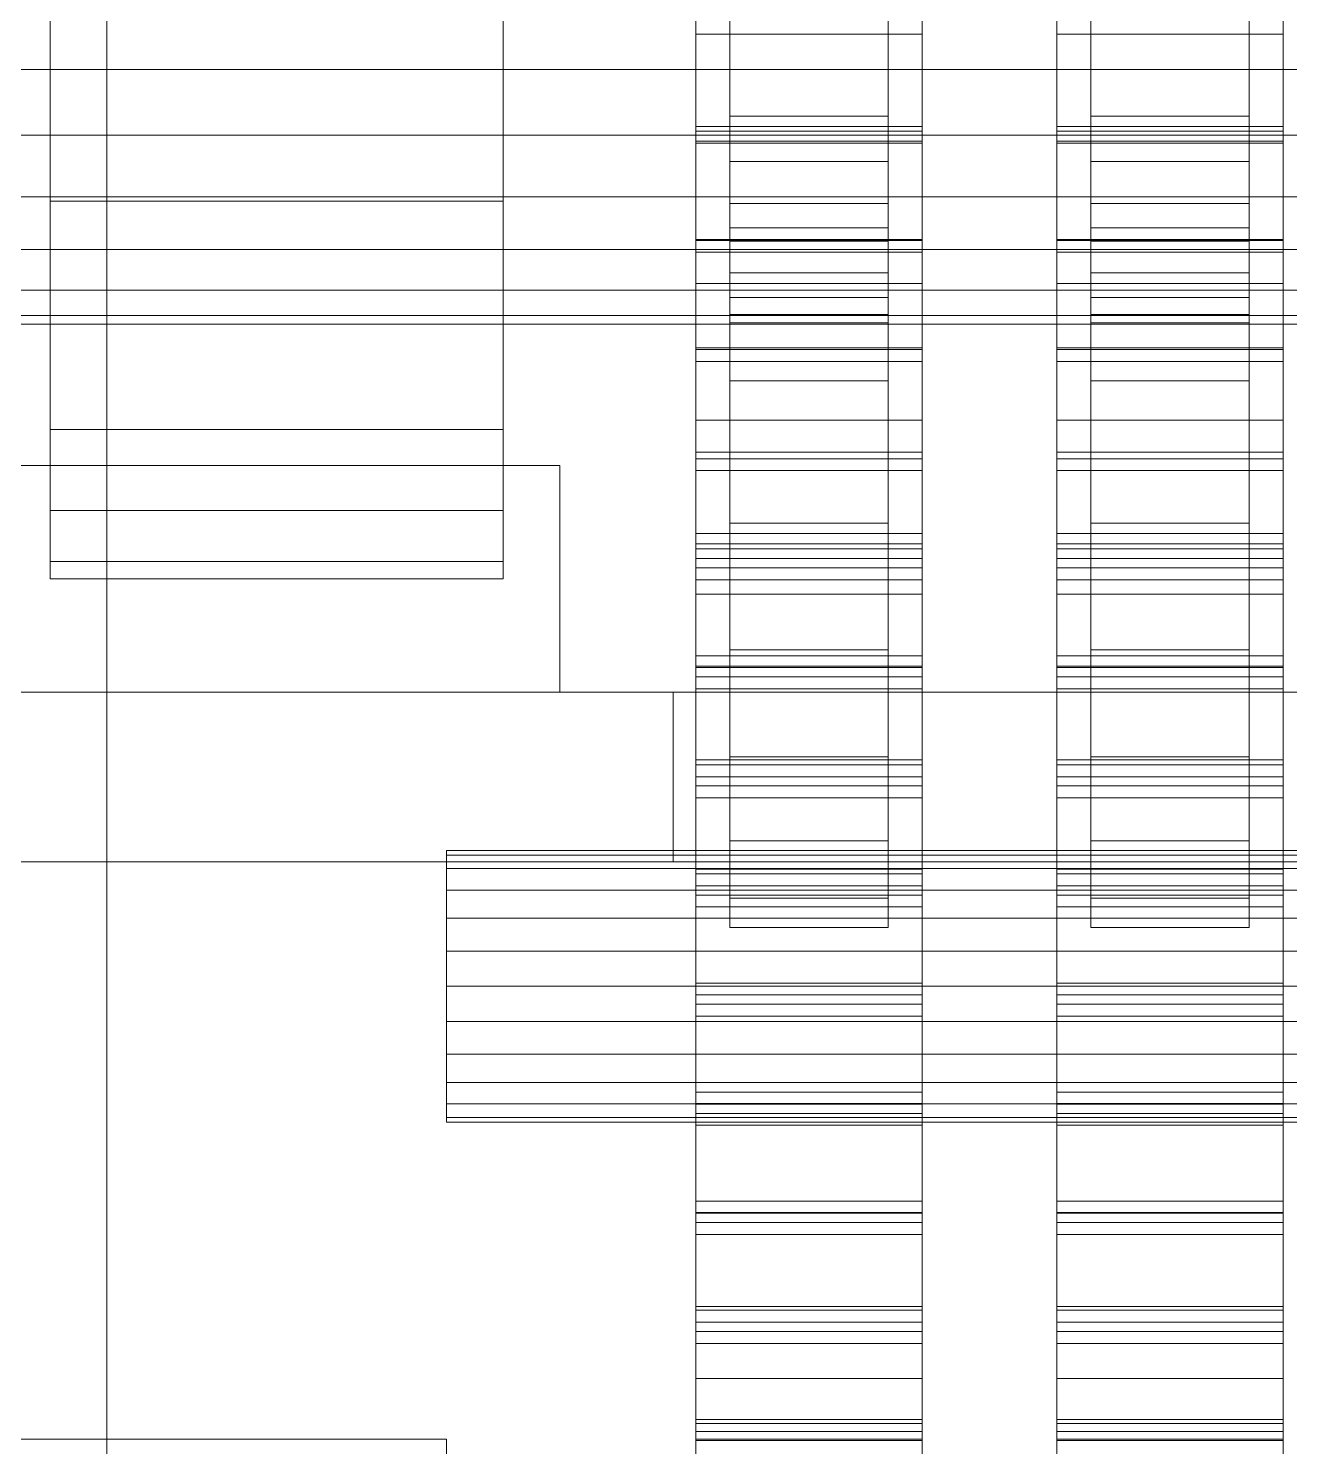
# Model space of a CAD drawing. Header units: millimetres. Extents: x -191664 to 191490, y -197311 to 10263.
# Drawn here: x 1393.1 to 1504.4, y -29355.2 to -29229.9 of the extents above; entities that cross this region are included whole.
import ezdxf

# ---------------------------------------------------------------- set-up
doc = ezdxf.new("R2010")
doc.units = ezdxf.units.MM
doc.layers.add('frontal_secador', color=7, linetype='Continuous', lineweight=0)

msp = doc.modelspace()

# ---------------------------------------------------------------- linework, layer by layer
at = {"layer": 'frontal_secador', "color": 254, "true_color": 0xd8e0dc}
msp.add_line((1400, -31335), (1400, -29065), dxfattribs=at)
at = {"layer": 'frontal_secador', "color": 253, "true_color": 0x9fadb2}
msp.add_line((1400, -30650), (1400, -29065), dxfattribs=at)
at = {"layer": 'frontal_secador', "color": 251, "true_color": 0x536a64}
msp.add_line((1400, -31350), (1400, -29100), dxfattribs=at)
at = {"layer": 'frontal_secador', "color": 252, "true_color": 0x8ba19a}
for p, q in [((1455, -29233.5), (1455, -29219.51)), ((1469, -29219.51), (1469, -29233.5)), ((1486.88, -29233.5), (1486.88, -29219.51)), ((1500.88, -29219.51), (1500.88, -29233.5)), ((1395, -29233.5), (1395, -29221.85)), ((1435, -29221.85), (1435, -29233.5)), ((1395, -29227.68), (1395, -29233.5)), ((1435, -29233.5), (1435, -29227.68)), ((1455, -29229.37), (1455, -29233.5)), ((1469, -29233.5), (1469, -29229.37)), ((1486.88, -29229.37), (1486.88, -29233.5)), ((1500.88, -29233.5), (1500.88, -29229.37)), ((1435, -29233.5), (1395, -29233.5)), ((1395, -29233.5), (1395, -29245.15)), ((1395, -29239.32), (1395, -29233.5)), ((1435, -29245.15), (1435, -29233.5)), ((1435, -29233.5), (1435, -29239.32)), ((1469, -29233.5), (1455, -29233.5)), ((1455, -29233.5), (1455, -29247.49)), ((1455, -29237.63), (1455, -29233.5)), ((1469, -29247.49), (1469, -29233.5)), ((1469, -29233.5), (1469, -29237.63)), ((1500.88, -29233.5), (1486.88, -29233.5)), ((1486.88, -29233.5), (1486.88, -29247.49)), ((1486.88, -29237.63), (1486.88, -29233.5)), ((1500.88, -29247.49), (1500.88, -29233.5)), ((1500.88, -29233.5), (1500.88, -29237.63)), ((1469, -29237.63), (1455, -29237.63)), ((1455, -29237.63), (1455, -29247.49)), ((1455, -29241.63), (1455, -29237.63)), ((1469, -29247.49), (1469, -29237.63)), ((1469, -29237.63), (1469, -29241.63)), ((1500.88, -29237.63), (1486.88, -29237.63)), ((1486.88, -29237.63), (1486.88, -29247.49)), ((1486.88, -29241.63), (1486.88, -29237.63)), ((1500.88, -29247.49), (1500.88, -29237.63)), ((1500.88, -29237.63), (1500.88, -29241.63)), ((1435, -29239.32), (1395, -29239.32)), ((1395, -29239.32), (1395, -29245.15)), ((1395, -29244.75), (1395, -29239.32)), ((1435, -29245.15), (1435, -29239.32)), ((1435, -29239.32), (1435, -29244.75)), ((1469, -29241.63), (1455, -29241.63)), ((1455, -29241.63), (1455, -29261)), ((1455, -29245.34), (1455, -29241.63)), ((1469, -29261), (1469, -29241.63)), ((1469, -29241.63), (1469, -29245.34)), ((1500.88, -29241.63), (1486.88, -29241.63)), ((1486.88, -29241.63), (1486.88, -29261)), ((1486.88, -29245.34), (1486.88, -29241.63)), ((1500.88, -29261), (1500.88, -29241.63)), ((1500.88, -29241.63), (1500.88, -29245.34)), ((1435, -29244.75), (1395, -29244.75)), ((1395, -29244.75), (1395, -29256)), ((1395, -29249.41), (1395, -29244.75)), ((1395, -29245.15), (1435, -29245.15)), ((1395, -29245.15), (1395, -29256)), ((1435, -29256), (1435, -29244.75)), ((1435, -29244.75), (1435, -29249.41)), ((1435, -29256), (1435, -29245.15)), ((1469, -29245.34), (1455, -29245.34)), ((1455, -29245.34), (1455, -29273.57)), ((1455, -29248.66), (1455, -29245.34)), ((1469, -29273.57), (1469, -29245.34)), ((1469, -29245.34), (1469, -29248.66)), ((1500.88, -29245.34), (1486.88, -29245.34)), ((1486.88, -29245.34), (1486.88, -29273.57)), ((1486.88, -29248.66), (1486.88, -29245.34)), ((1500.88, -29273.57), (1500.88, -29245.34)), ((1500.88, -29245.34), (1500.88, -29248.66)), ((1455, -29247.49), (1469, -29247.49)), ((1455, -29247.49), (1455, -29261)), ((1469, -29261), (1469, -29247.49)), ((1486.88, -29247.49), (1500.88, -29247.49)), ((1486.88, -29247.49), (1486.88, -29261)), ((1500.88, -29261), (1500.88, -29247.49)), ((1469, -29248.66), (1455, -29248.66)), ((1455, -29248.66), (1455, -29284.78)), ((1455, -29251.46), (1455, -29248.66)), ((1469, -29284.78), (1469, -29248.66)), ((1469, -29248.66), (1469, -29251.46)), ((1500.88, -29248.66), (1486.88, -29248.66)), ((1486.88, -29248.66), (1486.88, -29284.78)), ((1486.88, -29251.46), (1486.88, -29248.66)), ((1500.88, -29284.78), (1500.88, -29248.66)), ((1500.88, -29248.66), (1500.88, -29251.46)), ((1435, -29249.41), (1395, -29249.41)), ((1395, -29249.41), (1395, -29265.32)), ((1395, -29252.99), (1395, -29249.41)), ((1435, -29265.32), (1435, -29249.41)), ((1435, -29249.41), (1435, -29252.99)), ((1469, -29251.46), (1455, -29251.46)), ((1455, -29251.46), (1455, -29294.24)), ((1455, -29253.64), (1455, -29251.46)), ((1469, -29294.24), (1469, -29251.46)), ((1469, -29251.46), (1469, -29253.64)), ((1500.88, -29251.46), (1486.88, -29251.46)), ((1486.88, -29251.46), (1486.88, -29294.24)), ((1486.88, -29253.64), (1486.88, -29251.46)), ((1500.88, -29294.24), (1500.88, -29251.46)), ((1500.88, -29251.46), (1500.88, -29253.64)), ((1435, -29252.99), (1395, -29252.99)), ((1395, -29252.99), (1395, -29272.47)), ((1395, -29255.23), (1395, -29252.99)), ((1435, -29272.47), (1435, -29252.99)), ((1435, -29252.99), (1435, -29255.23)), ((1469, -29253.64), (1455, -29253.64)), ((1455, -29253.64), (1455, -29301.64)), ((1455, -29255.14), (1455, -29253.64)), ((1469, -29301.64), (1469, -29253.64)), ((1469, -29253.64), (1469, -29255.14)), ((1500.88, -29253.64), (1486.88, -29253.64)), ((1486.88, -29253.64), (1486.88, -29301.64)), ((1486.88, -29255.14), (1486.88, -29253.64)), ((1500.88, -29301.64), (1500.88, -29253.64)), ((1500.88, -29253.64), (1500.88, -29255.14)), ((1435, -29255.23), (1395, -29255.23)), ((1395, -29255.23), (1395, -29276.97)), ((1395, -29256), (1395, -29255.23)), ((1435, -29276.97), (1435, -29255.23)), ((1435, -29255.23), (1435, -29256)), ((1469, -29255.14), (1455, -29255.14)), ((1455, -29255.14), (1455, -29306.71)), ((1455, -29255.9), (1455, -29255.14)), ((1469, -29306.71), (1469, -29255.14)), ((1469, -29255.14), (1469, -29255.9)), ((1500.88, -29255.14), (1486.88, -29255.14)), ((1486.88, -29255.14), (1486.88, -29306.71)), ((1486.88, -29255.9), (1486.88, -29255.14)), ((1500.88, -29306.71), (1500.88, -29255.14)), ((1500.88, -29255.14), (1500.88, -29255.9)), ((1395, -29256), (1435, -29256)), ((1395, -29256), (1395, -29265.32)), ((1395, -29256), (1395, -29278.5)), ((1435, -29265.32), (1435, -29256)), ((1435, -29278.5), (1435, -29256)), ((1469, -29255.9), (1455, -29255.9)), ((1455, -29255.9), (1455, -29309.29)), ((1469, -29309.29), (1469, -29255.9)), ((1500.88, -29255.9), (1486.88, -29255.9)), ((1486.88, -29255.9), (1486.88, -29309.29)), ((1500.88, -29309.29), (1500.88, -29255.9)), ((1455, -29261), (1469, -29261)), ((1455, -29261), (1455, -29273.57)), ((1469, -29273.57), (1469, -29261)), ((1486.88, -29261), (1500.88, -29261)), ((1486.88, -29261), (1486.88, -29273.57)), ((1500.88, -29273.57), (1500.88, -29261)), ((1395, -29265.32), (1435, -29265.32)), ((1395, -29265.32), (1395, -29272.47)), ((1435, -29272.47), (1435, -29265.32)), ((1395, -29272.47), (1435, -29272.47)), ((1395, -29272.47), (1395, -29276.97)), ((1435, -29276.97), (1435, -29272.47)), ((1455, -29273.57), (1469, -29273.57)), ((1455, -29273.57), (1455, -29284.78)), ((1469, -29284.78), (1469, -29273.57)), ((1486.88, -29273.57), (1500.88, -29273.57)), ((1486.88, -29273.57), (1486.88, -29284.78)), ((1500.88, -29284.78), (1500.88, -29273.57)), ((1452, -29275.86), (1452, -29274.49)), ((1452, -29274.49), (1472, -29274.49)), ((1452, -29302.49), (1452, -29274.49)), ((1472, -29274.49), (1472, -29275.86)), ((1472, -29274.49), (1472, -29302.49)), ((1483.88, -29275.86), (1483.88, -29274.49)), ((1483.88, -29274.49), (1503.88, -29274.49)), ((1483.88, -29302.49), (1483.88, -29274.49)), ((1503.88, -29274.49), (1503.88, -29275.86)), ((1503.88, -29274.49), (1503.88, -29302.49)), ((1452, -29279.85), (1452, -29275.86)), ((1452, -29275.86), (1472, -29275.86)), ((1452, -29302.9), (1452, -29275.86)), ((1472, -29275.86), (1472, -29279.85)), ((1472, -29275.86), (1472, -29302.9)), ((1483.88, -29279.85), (1483.88, -29275.86)), ((1483.88, -29275.86), (1503.88, -29275.86)), ((1483.88, -29302.9), (1483.88, -29275.86)), ((1503.88, -29275.86), (1503.88, -29279.85)), ((1503.88, -29275.86), (1503.88, -29302.9)), ((1395, -29276.97), (1435, -29276.97)), ((1395, -29276.97), (1395, -29278.5)), ((1435, -29278.5), (1435, -29276.97)), ((1395, -29278.5), (1435, -29278.5)), ((1452, -29286.21), (1452, -29279.85)), ((1452, -29279.85), (1472, -29279.85)), ((1452, -29304.1), (1452, -29279.85)), ((1472, -29279.85), (1472, -29286.21)), ((1472, -29279.85), (1472, -29304.1)), ((1483.88, -29286.21), (1483.88, -29279.85)), ((1483.88, -29279.85), (1503.88, -29279.85)), ((1483.88, -29304.1), (1483.88, -29279.85)), ((1503.88, -29279.85), (1503.88, -29286.21)), ((1503.88, -29279.85), (1503.88, -29304.1)), ((1455, -29284.78), (1469, -29284.78)), ((1455, -29284.78), (1455, -29294.24)), ((1469, -29294.24), (1469, -29284.78)), ((1486.88, -29284.78), (1500.88, -29284.78)), ((1486.88, -29284.78), (1486.88, -29294.24)), ((1500.88, -29294.24), (1500.88, -29284.78)), ((1452, -29294.49), (1452, -29286.21)), ((1452, -29286.21), (1472, -29286.21)), ((1452, -29306.01), (1452, -29286.21)), ((1472, -29286.21), (1472, -29294.49)), ((1472, -29286.21), (1472, -29306.01)), ((1483.88, -29294.49), (1483.88, -29286.21)), ((1483.88, -29286.21), (1503.88, -29286.21)), ((1483.88, -29306.01), (1483.88, -29286.21)), ((1503.88, -29286.21), (1503.88, -29294.49)), ((1503.88, -29286.21), (1503.88, -29306.01)), ((1452, -29304.14), (1452, -29294.49)), ((1452, -29294.49), (1472, -29294.49)), ((1452, -29308.49), (1452, -29294.49)), ((1455, -29294.24), (1469, -29294.24)), ((1455, -29294.24), (1455, -29301.64)), ((1469, -29301.64), (1469, -29294.24)), ((1472, -29294.49), (1472, -29304.14)), ((1472, -29294.49), (1472, -29308.49)), ((1483.88, -29304.14), (1483.88, -29294.49)), ((1483.88, -29294.49), (1503.88, -29294.49)), ((1483.88, -29308.49), (1483.88, -29294.49)), ((1486.88, -29294.24), (1500.88, -29294.24)), ((1486.88, -29294.24), (1486.88, -29301.64)), ((1500.88, -29301.64), (1500.88, -29294.24)), ((1503.88, -29294.49), (1503.88, -29304.14)), ((1503.88, -29294.49), (1503.88, -29308.49)), ((1452, -29302.49), (1452, -29302.9)), ((1472, -29302.49), (1452, -29302.49)), ((1455, -29301.64), (1469, -29301.64)), ((1455, -29301.64), (1455, -29306.71)), ((1469, -29306.71), (1469, -29301.64)), ((1472, -29302.9), (1472, -29302.49)), ((1483.88, -29302.49), (1483.88, -29302.9)), ((1503.88, -29302.49), (1483.88, -29302.49)), ((1486.88, -29301.64), (1500.88, -29301.64)), ((1486.88, -29301.64), (1486.88, -29306.71)), ((1500.88, -29306.71), (1500.88, -29301.64)), ((1503.88, -29302.9), (1503.88, -29302.49)), ((1452, -29302.9), (1452, -29304.1)), ((1472, -29302.9), (1452, -29302.9)), ((1452, -29304.1), (1452, -29306.01)), ((1472, -29304.1), (1452, -29304.1)), ((1472, -29304.1), (1472, -29302.9)), ((1472, -29306.01), (1472, -29304.1)), ((1483.88, -29302.9), (1483.88, -29304.1)), ((1503.88, -29302.9), (1483.88, -29302.9)), ((1483.88, -29304.1), (1483.88, -29306.01)), ((1503.88, -29304.1), (1483.88, -29304.1)), ((1503.88, -29304.1), (1503.88, -29302.9)), ((1503.88, -29306.01), (1503.88, -29304.1)), ((1452, -29314.49), (1452, -29304.14)), ((1452, -29304.14), (1472, -29304.14)), ((1452, -29311.39), (1452, -29304.14)), ((1472, -29304.14), (1472, -29314.49)), ((1472, -29304.14), (1472, -29311.39)), ((1483.88, -29314.49), (1483.88, -29304.14)), ((1483.88, -29304.14), (1503.88, -29304.14)), ((1483.88, -29311.39), (1483.88, -29304.14)), ((1503.88, -29304.14), (1503.88, -29314.49)), ((1503.88, -29304.14), (1503.88, -29311.39)), ((1452, -29306.01), (1452, -29308.49)), ((1472, -29306.01), (1452, -29306.01)), ((1472, -29308.49), (1472, -29306.01)), ((1483.88, -29306.01), (1483.88, -29308.49)), ((1503.88, -29306.01), (1483.88, -29306.01)), ((1503.88, -29308.49), (1503.88, -29306.01)), ((1455, -29306.71), (1469, -29306.71)), ((1455, -29306.71), (1455, -29309.29)), ((1469, -29309.29), (1469, -29306.71)), ((1486.88, -29306.71), (1500.88, -29306.71)), ((1486.88, -29306.71), (1486.88, -29309.29)), ((1500.88, -29309.29), (1500.88, -29306.71)), ((1452, -29308.49), (1452, -29311.39)), ((1472, -29308.49), (1452, -29308.49)), ((1472, -29311.39), (1472, -29308.49)), ((1483.88, -29308.49), (1483.88, -29311.39)), ((1503.88, -29308.49), (1483.88, -29308.49)), ((1503.88, -29311.39), (1503.88, -29308.49)), ((1455, -29309.29), (1469, -29309.29)), ((1486.88, -29309.29), (1500.88, -29309.29)), ((1452, -29311.39), (1452, -29314.49)), ((1472, -29311.39), (1452, -29311.39)), ((1472, -29314.49), (1472, -29311.39)), ((1483.88, -29311.39), (1483.88, -29314.49)), ((1503.88, -29311.39), (1483.88, -29311.39)), ((1503.88, -29314.49), (1503.88, -29311.39)), ((1472, -29314.49), (1452, -29314.49)), ((1452, -29314.49), (1452, -29324.85)), ((1452, -29317.6), (1452, -29314.49)), ((1472, -29324.85), (1472, -29314.49)), ((1472, -29314.49), (1472, -29317.6)), ((1503.88, -29314.49), (1483.88, -29314.49)), ((1483.88, -29314.49), (1483.88, -29324.85)), ((1483.88, -29317.6), (1483.88, -29314.49)), ((1503.88, -29324.85), (1503.88, -29314.49)), ((1503.88, -29314.49), (1503.88, -29317.6)), ((1472, -29317.6), (1452, -29317.6)), ((1452, -29317.6), (1452, -29324.85)), ((1452, -29320.49), (1452, -29317.6)), ((1472, -29324.85), (1472, -29317.6)), ((1472, -29317.6), (1472, -29320.49)), ((1503.88, -29317.6), (1483.88, -29317.6)), ((1483.88, -29317.6), (1483.88, -29324.85)), ((1483.88, -29320.49), (1483.88, -29317.6)), ((1503.88, -29324.85), (1503.88, -29317.6)), ((1503.88, -29317.6), (1503.88, -29320.49)), ((1472, -29320.49), (1452, -29320.49)), ((1452, -29320.49), (1452, -29334.49)), ((1452, -29322.98), (1452, -29320.49)), ((1472, -29334.49), (1472, -29320.49)), ((1472, -29320.49), (1472, -29322.98)), ((1503.88, -29320.49), (1483.88, -29320.49)), ((1483.88, -29320.49), (1483.88, -29334.49)), ((1483.88, -29322.98), (1483.88, -29320.49)), ((1503.88, -29334.49), (1503.88, -29320.49)), ((1503.88, -29320.49), (1503.88, -29322.98)), ((1472, -29322.98), (1452, -29322.98)), ((1452, -29322.98), (1452, -29342.78)), ((1452, -29324.89), (1452, -29322.98)), ((1472, -29342.78), (1472, -29322.98)), ((1472, -29322.98), (1472, -29324.89)), ((1503.88, -29322.98), (1483.88, -29322.98)), ((1483.88, -29322.98), (1483.88, -29342.78)), ((1483.88, -29324.89), (1483.88, -29322.98)), ((1503.88, -29342.78), (1503.88, -29322.98)), ((1503.88, -29322.98), (1503.88, -29324.89)), ((1452, -29324.85), (1472, -29324.85)), ((1452, -29324.85), (1452, -29334.49)), ((1472, -29324.89), (1452, -29324.89)), ((1452, -29324.89), (1452, -29349.14)), ((1452, -29326.09), (1452, -29324.89)), ((1472, -29334.49), (1472, -29324.85)), ((1472, -29349.14), (1472, -29324.89)), ((1472, -29324.89), (1472, -29326.09)), ((1483.88, -29324.85), (1503.88, -29324.85)), ((1483.88, -29324.85), (1483.88, -29334.49)), ((1503.88, -29324.89), (1483.88, -29324.89)), ((1483.88, -29324.89), (1483.88, -29349.14)), ((1483.88, -29326.09), (1483.88, -29324.89)), ((1503.88, -29334.49), (1503.88, -29324.85)), ((1503.88, -29349.14), (1503.88, -29324.89)), ((1503.88, -29324.89), (1503.88, -29326.09)), ((1472, -29326.09), (1452, -29326.09)), ((1452, -29326.09), (1452, -29353.13)), ((1452, -29326.49), (1452, -29326.09)), ((1472, -29326.49), (1452, -29326.49)), ((1452, -29326.49), (1452, -29354.49)), ((1472, -29353.13), (1472, -29326.09)), ((1472, -29326.09), (1472, -29326.49)), ((1472, -29354.49), (1472, -29326.49)), ((1503.88, -29326.09), (1483.88, -29326.09)), ((1483.88, -29326.09), (1483.88, -29353.13)), ((1483.88, -29326.49), (1483.88, -29326.09)), ((1503.88, -29326.49), (1483.88, -29326.49)), ((1483.88, -29326.49), (1483.88, -29354.49)), ((1503.88, -29353.13), (1503.88, -29326.09)), ((1503.88, -29326.09), (1503.88, -29326.49)), ((1503.88, -29354.49), (1503.88, -29326.49)), ((1452, -29334.49), (1472, -29334.49)), ((1452, -29334.49), (1452, -29342.78)), ((1472, -29342.78), (1472, -29334.49)), ((1483.88, -29334.49), (1503.88, -29334.49)), ((1483.88, -29334.49), (1483.88, -29342.78)), ((1503.88, -29342.78), (1503.88, -29334.49)), ((1452, -29342.78), (1472, -29342.78)), ((1452, -29342.78), (1452, -29349.14)), ((1472, -29349.14), (1472, -29342.78)), ((1483.88, -29342.78), (1503.88, -29342.78)), ((1483.88, -29342.78), (1483.88, -29349.14)), ((1503.88, -29349.14), (1503.88, -29342.78)), ((1452, -29349.14), (1472, -29349.14)), ((1452, -29349.14), (1452, -29353.13)), ((1472, -29353.13), (1472, -29349.14)), ((1483.88, -29349.14), (1503.88, -29349.14)), ((1483.88, -29349.14), (1483.88, -29353.13)), ((1503.88, -29353.13), (1503.88, -29349.14)), ((1452, -29353.13), (1472, -29353.13)), ((1452, -29353.13), (1452, -29354.49)), ((1472, -29354.49), (1472, -29353.13)), ((1483.88, -29353.13), (1503.88, -29353.13)), ((1483.88, -29353.13), (1483.88, -29354.49)), ((1503.88, -29354.49), (1503.88, -29353.13)), ((1452, -29354.49), (1472, -29354.49)), ((1483.88, -29354.49), (1503.88, -29354.49))]:
    msp.add_line(p, q, dxfattribs=at)
at = {"layer": 'frontal_secador', "color": 8, "true_color": 0x657a85}
for p, q in [((1452, -29220.75), (1452, -29230.39)), ((1472, -29230.39), (1472, -29220.75)), ((1483.88, -29220.75), (1483.88, -29230.39)), ((1503.88, -29230.39), (1503.88, -29220.75)), ((1452, -29239.83), (1452, -29227.07)), ((1472, -29227.07), (1472, -29239.83)), ((1483.88, -29239.83), (1483.88, -29227.07)), ((1503.88, -29227.07), (1503.88, -29239.83)), ((1452, -29228.4), (1452, -29238.53)), ((1472, -29238.53), (1472, -29228.4)), ((1483.88, -29228.4), (1483.88, -29238.53)), ((1503.88, -29238.53), (1503.88, -29228.4)), ((1452, -29238.97), (1452, -29229.33)), ((1472, -29229.33), (1472, -29238.97)), ((1483.88, -29238.97), (1483.88, -29229.33)), ((1503.88, -29229.33), (1503.88, -29238.97)), ((1452, -29230.39), (1472, -29230.39)), ((1452, -29238.97), (1452, -29230.39)), ((1452, -29230.39), (1452, -29240.02)), ((1472, -29230.39), (1472, -29238.97)), ((1472, -29240.02), (1472, -29230.39)), ((1483.88, -29230.39), (1503.88, -29230.39)), ((1483.88, -29238.97), (1483.88, -29230.39)), ((1483.88, -29230.39), (1483.88, -29240.02)), ((1503.88, -29230.39), (1503.88, -29238.97)), ((1503.88, -29240.02), (1503.88, -29230.39)), ((1472, -29238.53), (1452, -29238.53)), ((1452, -29238.53), (1452, -29248.52)), ((1452, -29238.53), (1452, -29239.83)), ((1472, -29238.97), (1452, -29238.97)), ((1452, -29248.61), (1452, -29238.97)), ((1472, -29248.52), (1472, -29238.53)), ((1472, -29239.83), (1472, -29238.53)), ((1472, -29238.97), (1472, -29248.61)), ((1503.88, -29238.53), (1483.88, -29238.53)), ((1483.88, -29238.53), (1483.88, -29248.52)), ((1483.88, -29238.53), (1483.88, -29239.83)), ((1503.88, -29238.97), (1483.88, -29238.97)), ((1483.88, -29248.61), (1483.88, -29238.97)), ((1503.88, -29248.52), (1503.88, -29238.53)), ((1503.88, -29239.83), (1503.88, -29238.53)), ((1503.88, -29238.97), (1503.88, -29248.61)), ((1452, -29252.42), (1452, -29239.83)), ((1452, -29239.83), (1472, -29239.83)), ((1452, -29240.02), (1472, -29240.02)), ((1452, -29248.61), (1452, -29240.02)), ((1452, -29240.02), (1452, -29249.66)), ((1472, -29239.83), (1472, -29252.42)), ((1472, -29240.02), (1472, -29248.61)), ((1472, -29249.66), (1472, -29240.02)), ((1483.88, -29252.42), (1483.88, -29239.83)), ((1483.88, -29239.83), (1503.88, -29239.83)), ((1483.88, -29240.02), (1503.88, -29240.02)), ((1483.88, -29248.61), (1483.88, -29240.02)), ((1483.88, -29240.02), (1483.88, -29249.66)), ((1503.88, -29239.83), (1503.88, -29252.42)), ((1503.88, -29240.02), (1503.88, -29248.61)), ((1503.88, -29249.66), (1503.88, -29240.02)), ((1472, -29248.52), (1452, -29248.52)), ((1452, -29248.52), (1452, -29258.1)), ((1452, -29248.52), (1452, -29252.42)), ((1472, -29248.61), (1452, -29248.61)), ((1452, -29258.25), (1452, -29248.61)), ((1472, -29258.1), (1472, -29248.52)), ((1472, -29252.42), (1472, -29248.52)), ((1472, -29248.61), (1472, -29258.25)), ((1503.88, -29248.52), (1483.88, -29248.52)), ((1483.88, -29248.52), (1483.88, -29258.1)), ((1483.88, -29248.52), (1483.88, -29252.42)), ((1503.88, -29248.61), (1483.88, -29248.61)), ((1483.88, -29258.25), (1483.88, -29248.61)), ((1503.88, -29258.1), (1503.88, -29248.52)), ((1503.88, -29252.42), (1503.88, -29248.52)), ((1503.88, -29248.61), (1503.88, -29258.25)), ((1452, -29249.66), (1472, -29249.66)), ((1452, -29258.25), (1452, -29249.66)), ((1452, -29249.66), (1452, -29259.3)), ((1472, -29249.66), (1472, -29258.25)), ((1472, -29259.3), (1472, -29249.66)), ((1483.88, -29249.66), (1503.88, -29249.66)), ((1483.88, -29258.25), (1483.88, -29249.66)), ((1483.88, -29249.66), (1483.88, -29259.3)), ((1503.88, -29249.66), (1503.88, -29258.25)), ((1503.88, -29259.3), (1503.88, -29249.66)), ((1452, -29264.49), (1452, -29252.42)), ((1452, -29252.42), (1472, -29252.42)), ((1472, -29252.42), (1472, -29264.49)), ((1483.88, -29264.49), (1483.88, -29252.42)), ((1483.88, -29252.42), (1503.88, -29252.42)), ((1503.88, -29252.42), (1503.88, -29264.49)), ((1472, -29258.1), (1452, -29258.1)), ((1452, -29258.1), (1452, -29267.32)), ((1452, -29258.1), (1452, -29264.49)), ((1472, -29258.25), (1452, -29258.25)), ((1452, -29267.89), (1452, -29258.25)), ((1472, -29267.32), (1472, -29258.1)), ((1472, -29264.49), (1472, -29258.1)), ((1472, -29258.25), (1472, -29267.89)), ((1503.88, -29258.1), (1483.88, -29258.1)), ((1483.88, -29258.1), (1483.88, -29267.32)), ((1483.88, -29258.1), (1483.88, -29264.49)), ((1503.88, -29258.25), (1483.88, -29258.25)), ((1483.88, -29267.89), (1483.88, -29258.25)), ((1503.88, -29267.32), (1503.88, -29258.1)), ((1503.88, -29264.49), (1503.88, -29258.1)), ((1503.88, -29258.25), (1503.88, -29267.89)), ((1452, -29259.3), (1472, -29259.3)), ((1452, -29267.89), (1452, -29259.3)), ((1452, -29259.3), (1452, -29268.94)), ((1472, -29259.3), (1472, -29267.89)), ((1472, -29268.94), (1472, -29259.3)), ((1483.88, -29259.3), (1503.88, -29259.3)), ((1483.88, -29267.89), (1483.88, -29259.3)), ((1483.88, -29259.3), (1483.88, -29268.94)), ((1503.88, -29259.3), (1503.88, -29267.89)), ((1503.88, -29268.94), (1503.88, -29259.3)), ((1452, -29275.4), (1452, -29264.49)), ((1452, -29264.49), (1472, -29264.49)), ((1472, -29264.49), (1472, -29275.4)), ((1483.88, -29275.4), (1483.88, -29264.49)), ((1483.88, -29264.49), (1503.88, -29264.49)), ((1503.88, -29264.49), (1503.88, -29275.4)), ((1472, -29267.32), (1452, -29267.32)), ((1452, -29267.32), (1452, -29276.7)), ((1452, -29267.32), (1452, -29275.4)), ((1472, -29276.7), (1472, -29267.32)), ((1472, -29275.4), (1472, -29267.32)), ((1503.88, -29267.32), (1483.88, -29267.32)), ((1483.88, -29267.32), (1483.88, -29276.7)), ((1483.88, -29267.32), (1483.88, -29275.4)), ((1503.88, -29276.7), (1503.88, -29267.32)), ((1503.88, -29275.4), (1503.88, -29267.32)), ((1472, -29267.89), (1452, -29267.89)), ((1452, -29277.53), (1452, -29267.89)), ((1452, -29268.94), (1472, -29268.94)), ((1452, -29277.53), (1452, -29268.94)), ((1452, -29268.94), (1452, -29278.58)), ((1472, -29267.89), (1472, -29277.53)), ((1472, -29268.94), (1472, -29277.53)), ((1472, -29278.58), (1472, -29268.94)), ((1503.88, -29267.89), (1483.88, -29267.89)), ((1483.88, -29277.53), (1483.88, -29267.89)), ((1483.88, -29268.94), (1503.88, -29268.94)), ((1483.88, -29277.53), (1483.88, -29268.94)), ((1483.88, -29268.94), (1483.88, -29278.58)), ((1503.88, -29267.89), (1503.88, -29277.53)), ((1503.88, -29268.94), (1503.88, -29277.53)), ((1503.88, -29278.58), (1503.88, -29268.94)), ((1452, -29285.29), (1452, -29275.4)), ((1452, -29275.4), (1472, -29275.4)), ((1472, -29275.4), (1472, -29285.29)), ((1483.88, -29285.29), (1483.88, -29275.4)), ((1483.88, -29275.4), (1503.88, -29275.4)), ((1503.88, -29275.4), (1503.88, -29285.29)), ((1472, -29276.7), (1452, -29276.7)), ((1452, -29276.7), (1452, -29286.34)), ((1452, -29276.7), (1452, -29285.29)), ((1472, -29277.53), (1452, -29277.53)), ((1452, -29287.17), (1452, -29277.53)), ((1472, -29286.34), (1472, -29276.7)), ((1472, -29285.29), (1472, -29276.7)), ((1472, -29277.53), (1472, -29287.17)), ((1503.88, -29276.7), (1483.88, -29276.7)), ((1483.88, -29276.7), (1483.88, -29286.34)), ((1483.88, -29276.7), (1483.88, -29285.29)), ((1503.88, -29277.53), (1483.88, -29277.53)), ((1483.88, -29287.17), (1483.88, -29277.53)), ((1503.88, -29286.34), (1503.88, -29276.7)), ((1503.88, -29285.29), (1503.88, -29276.7)), ((1503.88, -29277.53), (1503.88, -29287.17)), ((1452, -29278.58), (1472, -29278.58)), ((1452, -29287.17), (1452, -29278.58)), ((1452, -29278.58), (1452, -29288.22)), ((1472, -29278.58), (1472, -29287.17)), ((1472, -29288.22), (1472, -29278.58)), ((1483.88, -29278.58), (1503.88, -29278.58)), ((1483.88, -29287.17), (1483.88, -29278.58)), ((1483.88, -29278.58), (1483.88, -29288.22)), ((1503.88, -29278.58), (1503.88, -29287.17)), ((1503.88, -29288.22), (1503.88, -29278.58)), ((1452, -29294.93), (1452, -29285.29)), ((1452, -29285.29), (1472, -29285.29)), ((1472, -29285.29), (1472, -29294.93)), ((1483.88, -29294.93), (1483.88, -29285.29)), ((1483.88, -29285.29), (1503.88, -29285.29)), ((1503.88, -29285.29), (1503.88, -29294.93)), ((1472, -29286.34), (1452, -29286.34)), ((1452, -29286.34), (1452, -29295.98)), ((1452, -29286.34), (1452, -29294.93)), ((1472, -29295.98), (1472, -29286.34)), ((1472, -29294.93), (1472, -29286.34)), ((1503.88, -29286.34), (1483.88, -29286.34)), ((1483.88, -29286.34), (1483.88, -29295.98)), ((1483.88, -29286.34), (1483.88, -29294.93)), ((1503.88, -29295.98), (1503.88, -29286.34)), ((1503.88, -29294.93), (1503.88, -29286.34)), ((1472, -29287.17), (1452, -29287.17)), ((1452, -29296.8), (1452, -29287.17)), ((1472, -29287.17), (1472, -29296.8)), ((1503.88, -29287.17), (1483.88, -29287.17)), ((1483.88, -29296.8), (1483.88, -29287.17)), ((1503.88, -29287.17), (1503.88, -29296.8)), ((1452, -29288.22), (1472, -29288.22)), ((1452, -29296.8), (1452, -29288.22)), ((1452, -29288.22), (1452, -29297.86)), ((1472, -29288.22), (1472, -29296.8)), ((1472, -29297.86), (1472, -29288.22)), ((1483.88, -29288.22), (1503.88, -29288.22)), ((1483.88, -29296.8), (1483.88, -29288.22)), ((1483.88, -29288.22), (1483.88, -29297.86)), ((1503.88, -29288.22), (1503.88, -29296.8)), ((1503.88, -29297.86), (1503.88, -29288.22)), ((1452, -29304.57), (1452, -29294.93)), ((1452, -29294.93), (1472, -29294.93)), ((1472, -29294.93), (1472, -29304.57)), ((1483.88, -29304.57), (1483.88, -29294.93)), ((1483.88, -29294.93), (1503.88, -29294.93)), ((1503.88, -29294.93), (1503.88, -29304.57)), ((1472, -29295.98), (1452, -29295.98)), ((1452, -29295.98), (1452, -29305.62)), ((1452, -29295.98), (1452, -29304.57)), ((1472, -29305.62), (1472, -29295.98)), ((1472, -29304.57), (1472, -29295.98)), ((1503.88, -29295.98), (1483.88, -29295.98)), ((1483.88, -29295.98), (1483.88, -29305.62)), ((1483.88, -29295.98), (1483.88, -29304.57)), ((1503.88, -29305.62), (1503.88, -29295.98)), ((1503.88, -29304.57), (1503.88, -29295.98)), ((1472, -29296.8), (1452, -29296.8)), ((1452, -29306.44), (1452, -29296.8)), ((1452, -29297.86), (1472, -29297.86)), ((1452, -29306.44), (1452, -29297.86)), ((1452, -29297.86), (1452, -29307.49)), ((1472, -29296.8), (1472, -29306.44)), ((1472, -29297.86), (1472, -29306.44)), ((1472, -29307.49), (1472, -29297.86)), ((1503.88, -29296.8), (1483.88, -29296.8)), ((1483.88, -29306.44), (1483.88, -29296.8)), ((1483.88, -29297.86), (1503.88, -29297.86)), ((1483.88, -29306.44), (1483.88, -29297.86)), ((1483.88, -29297.86), (1483.88, -29307.49)), ((1503.88, -29296.8), (1503.88, -29306.44)), ((1503.88, -29297.86), (1503.88, -29306.44)), ((1503.88, -29307.49), (1503.88, -29297.86)), ((1452, -29314.21), (1452, -29304.57)), ((1452, -29304.57), (1472, -29304.57)), ((1472, -29304.57), (1472, -29314.21)), ((1483.88, -29314.21), (1483.88, -29304.57)), ((1483.88, -29304.57), (1503.88, -29304.57)), ((1503.88, -29304.57), (1503.88, -29314.21)), ((1472, -29305.62), (1452, -29305.62)), ((1452, -29305.62), (1452, -29315.26)), ((1452, -29305.62), (1452, -29314.21)), ((1472, -29306.44), (1452, -29306.44)), ((1452, -29316.08), (1452, -29306.44)), ((1472, -29315.26), (1472, -29305.62)), ((1472, -29314.21), (1472, -29305.62)), ((1472, -29306.44), (1472, -29316.08)), ((1503.88, -29305.62), (1483.88, -29305.62)), ((1483.88, -29305.62), (1483.88, -29315.26)), ((1483.88, -29305.62), (1483.88, -29314.21)), ((1503.88, -29306.44), (1483.88, -29306.44)), ((1483.88, -29316.08), (1483.88, -29306.44)), ((1503.88, -29315.26), (1503.88, -29305.62)), ((1503.88, -29314.21), (1503.88, -29305.62)), ((1503.88, -29306.44), (1503.88, -29316.08)), ((1452, -29307.49), (1472, -29307.49)), ((1452, -29316.08), (1452, -29307.49)), ((1452, -29307.49), (1452, -29317.13)), ((1472, -29307.49), (1472, -29316.08)), ((1472, -29317.13), (1472, -29307.49)), ((1483.88, -29307.49), (1503.88, -29307.49)), ((1483.88, -29316.08), (1483.88, -29307.49)), ((1483.88, -29307.49), (1483.88, -29317.13)), ((1503.88, -29307.49), (1503.88, -29316.08)), ((1503.88, -29317.13), (1503.88, -29307.49)), ((1452, -29323.84), (1452, -29314.21)), ((1452, -29314.21), (1472, -29314.21)), ((1472, -29315.26), (1452, -29315.26)), ((1452, -29315.26), (1452, -29324.9)), ((1452, -29315.26), (1452, -29323.84)), ((1472, -29314.21), (1472, -29323.84)), ((1472, -29324.9), (1472, -29315.26)), ((1472, -29323.84), (1472, -29315.26)), ((1483.88, -29323.84), (1483.88, -29314.21)), ((1483.88, -29314.21), (1503.88, -29314.21)), ((1503.88, -29315.26), (1483.88, -29315.26)), ((1483.88, -29315.26), (1483.88, -29324.9)), ((1483.88, -29315.26), (1483.88, -29323.84)), ((1503.88, -29314.21), (1503.88, -29323.84)), ((1503.88, -29324.9), (1503.88, -29315.26)), ((1503.88, -29323.84), (1503.88, -29315.26)), ((1472, -29316.08), (1452, -29316.08)), ((1452, -29325.72), (1452, -29316.08)), ((1472, -29316.08), (1472, -29325.72)), ((1503.88, -29316.08), (1483.88, -29316.08)), ((1483.88, -29325.72), (1483.88, -29316.08)), ((1503.88, -29316.08), (1503.88, -29325.72)), ((1452, -29317.13), (1472, -29317.13)), ((1452, -29325.72), (1452, -29317.13)), ((1452, -29317.13), (1452, -29326.77)), ((1472, -29317.13), (1472, -29325.72)), ((1472, -29326.77), (1472, -29317.13)), ((1483.88, -29317.13), (1503.88, -29317.13)), ((1483.88, -29325.72), (1483.88, -29317.13)), ((1483.88, -29317.13), (1483.88, -29326.77)), ((1503.88, -29317.13), (1503.88, -29325.72)), ((1503.88, -29326.77), (1503.88, -29317.13)), ((1452, -29333.48), (1452, -29323.84)), ((1452, -29323.84), (1472, -29323.84)), ((1472, -29323.84), (1472, -29333.48)), ((1483.88, -29333.48), (1483.88, -29323.84)), ((1483.88, -29323.84), (1503.88, -29323.84)), ((1503.88, -29323.84), (1503.88, -29333.48)), ((1472, -29324.9), (1452, -29324.9)), ((1452, -29324.9), (1452, -29334.53)), ((1452, -29324.9), (1452, -29333.48)), ((1472, -29334.53), (1472, -29324.9)), ((1472, -29333.48), (1472, -29324.9)), ((1503.88, -29324.9), (1483.88, -29324.9)), ((1483.88, -29324.9), (1483.88, -29334.53)), ((1483.88, -29324.9), (1483.88, -29333.48)), ((1503.88, -29334.53), (1503.88, -29324.9)), ((1503.88, -29333.48), (1503.88, -29324.9)), ((1472, -29325.72), (1452, -29325.72)), ((1452, -29335.36), (1452, -29325.72)), ((1472, -29325.72), (1472, -29335.36)), ((1503.88, -29325.72), (1483.88, -29325.72)), ((1483.88, -29335.36), (1483.88, -29325.72)), ((1503.88, -29325.72), (1503.88, -29335.36)), ((1452, -29326.77), (1472, -29326.77)), ((1452, -29335.36), (1452, -29326.77)), ((1452, -29326.77), (1452, -29336.41)), ((1472, -29326.77), (1472, -29335.36)), ((1472, -29336.41), (1472, -29326.77)), ((1483.88, -29326.77), (1503.88, -29326.77)), ((1483.88, -29335.36), (1483.88, -29326.77)), ((1483.88, -29326.77), (1483.88, -29336.41)), ((1503.88, -29326.77), (1503.88, -29335.36)), ((1503.88, -29336.41), (1503.88, -29326.77)), ((1452, -29343.12), (1452, -29333.48)), ((1452, -29333.48), (1472, -29333.48)), ((1472, -29333.48), (1472, -29343.12)), ((1483.88, -29343.12), (1483.88, -29333.48)), ((1483.88, -29333.48), (1503.88, -29333.48)), ((1503.88, -29333.48), (1503.88, -29343.12)), ((1472, -29334.53), (1452, -29334.53)), ((1452, -29334.53), (1452, -29344.17)), ((1452, -29334.53), (1452, -29343.12)), ((1472, -29335.36), (1452, -29335.36)), ((1452, -29345), (1452, -29335.36)), ((1472, -29344.17), (1472, -29334.53)), ((1472, -29343.12), (1472, -29334.53)), ((1472, -29335.36), (1472, -29345)), ((1503.88, -29334.53), (1483.88, -29334.53)), ((1483.88, -29334.53), (1483.88, -29344.17)), ((1483.88, -29334.53), (1483.88, -29343.12)), ((1503.88, -29335.36), (1483.88, -29335.36)), ((1483.88, -29345), (1483.88, -29335.36)), ((1503.88, -29344.17), (1503.88, -29334.53)), ((1503.88, -29343.12), (1503.88, -29334.53)), ((1503.88, -29335.36), (1503.88, -29345)), ((1452, -29336.41), (1472, -29336.41)), ((1452, -29345), (1452, -29336.41)), ((1452, -29336.41), (1452, -29346.05)), ((1472, -29336.41), (1472, -29345)), ((1472, -29346.05), (1472, -29336.41)), ((1483.88, -29336.41), (1503.88, -29336.41)), ((1483.88, -29345), (1483.88, -29336.41)), ((1483.88, -29336.41), (1483.88, -29346.05)), ((1503.88, -29336.41), (1503.88, -29345)), ((1503.88, -29346.05), (1503.88, -29336.41)), ((1452, -29352.76), (1452, -29343.12)), ((1452, -29343.12), (1472, -29343.12)), ((1472, -29344.17), (1452, -29344.17)), ((1452, -29344.17), (1452, -29353.81)), ((1452, -29344.17), (1452, -29352.76)), ((1472, -29343.12), (1472, -29352.76)), ((1472, -29353.81), (1472, -29344.17)), ((1472, -29352.76), (1472, -29344.17)), ((1483.88, -29352.76), (1483.88, -29343.12)), ((1483.88, -29343.12), (1503.88, -29343.12)), ((1503.88, -29344.17), (1483.88, -29344.17)), ((1483.88, -29344.17), (1483.88, -29353.81)), ((1483.88, -29344.17), (1483.88, -29352.76)), ((1503.88, -29343.12), (1503.88, -29352.76)), ((1503.88, -29353.81), (1503.88, -29344.17)), ((1503.88, -29352.76), (1503.88, -29344.17)), ((1472, -29345), (1452, -29345)), ((1452, -29354.63), (1452, -29345)), ((1472, -29345), (1472, -29354.63)), ((1503.88, -29345), (1483.88, -29345)), ((1483.88, -29354.63), (1483.88, -29345)), ((1503.88, -29345), (1503.88, -29354.63)), ((1452, -29346.05), (1472, -29346.05)), ((1452, -29354.63), (1452, -29346.05)), ((1452, -29346.05), (1452, -29355.69)), ((1472, -29346.05), (1472, -29354.63)), ((1472, -29355.69), (1472, -29346.05)), ((1483.88, -29346.05), (1503.88, -29346.05)), ((1483.88, -29354.63), (1483.88, -29346.05)), ((1483.88, -29346.05), (1483.88, -29355.69)), ((1503.88, -29346.05), (1503.88, -29354.63)), ((1503.88, -29355.69), (1503.88, -29346.05)), ((1452, -29362.4), (1452, -29352.76)), ((1452, -29352.76), (1472, -29352.76)), ((1472, -29352.76), (1472, -29362.4)), ((1483.88, -29362.4), (1483.88, -29352.76)), ((1483.88, -29352.76), (1503.88, -29352.76)), ((1503.88, -29352.76), (1503.88, -29362.4)), ((1472, -29353.81), (1452, -29353.81)), ((1452, -29353.81), (1452, -29363.45)), ((1452, -29353.81), (1452, -29362.4)), ((1472, -29363.45), (1472, -29353.81)), ((1472, -29362.4), (1472, -29353.81)), ((1503.88, -29353.81), (1483.88, -29353.81)), ((1483.88, -29353.81), (1483.88, -29363.45)), ((1483.88, -29353.81), (1483.88, -29362.4)), ((1503.88, -29363.45), (1503.88, -29353.81)), ((1503.88, -29362.4), (1503.88, -29353.81)), ((1472, -29354.63), (1452, -29354.63)), ((1452, -29364.27), (1452, -29354.63)), ((1472, -29354.63), (1472, -29364.27)), ((1503.88, -29354.63), (1483.88, -29354.63)), ((1483.88, -29364.27), (1483.88, -29354.63)), ((1503.88, -29354.63), (1503.88, -29364.27))]:
    msp.add_line(p, q, dxfattribs=at)
at = {"layer": 'frontal_secador', "color": 9, "true_color": 0xbcc6c9}
for p, q in [((1360, -29233.5), (1620, -29233.5)), ((1620, -29239.32), (1360, -29239.32)), ((1620, -29244.75), (1360, -29244.75)), ((1620, -29249.41), (1360, -29249.41)), ((1620, -29252.99), (1360, -29252.99)), ((1620, -29255.23), (1360, -29255.23)), ((1620, -29256), (1360, -29256))]:
    msp.add_line(p, q, dxfattribs=at)
at = {"layer": 'frontal_secador', "color": 117, "true_color": 0x356c64}
for p, q in [((1390, -29268.5), (1440, -29268.5)), ((1440, -29288.5), (1440, -29268.5)), ((1390, -29288.5), (1440, -29288.5))]:
    msp.add_line(p, q, dxfattribs=at)
at = {"layer": 'frontal_secador', "color": 253, "true_color": 0xa6b3ba}
for p, q in [((1300, -29288.5), (1450, -29288.5)), ((1300, -29288.5), (1595, -29288.5)), ((1450, -29303.5), (1450, -29288.5)), ((1300, -29303.5), (1450, -29303.5)), ((1300, -29303.5), (1595, -29303.5)), ((1370, -29354.49), (1430, -29354.49)), ((1430, -29369.49), (1430, -29354.49))]:
    msp.add_line(p, q, dxfattribs=at)
at = {"layer": 'frontal_secador', "color": 253, "true_color": 0xabb8bc}
for p, q in [((1430, -29302.9), (1430, -29302.49)), ((1535, -29302.49), (1430, -29302.49)), ((1430, -29304.1), (1430, -29302.9)), ((1535, -29302.9), (1430, -29302.9)), ((1430, -29306.01), (1430, -29304.1)), ((1535, -29304.1), (1430, -29304.1)), ((1430, -29308.49), (1430, -29306.01)), ((1535, -29306.01), (1430, -29306.01)), ((1430, -29311.39), (1430, -29308.49)), ((1535, -29308.49), (1430, -29308.49)), ((1430, -29314.49), (1430, -29311.39)), ((1535, -29311.39), (1430, -29311.39)), ((1430, -29314.49), (1430, -29317.6)), ((1430, -29314.49), (1535, -29314.49)), ((1430, -29317.6), (1430, -29320.49)), ((1535, -29317.6), (1430, -29317.6)), ((1430, -29320.49), (1430, -29322.98)), ((1535, -29320.49), (1430, -29320.49)), ((1430, -29322.98), (1430, -29324.89)), ((1535, -29322.98), (1430, -29322.98)), ((1430, -29324.89), (1430, -29326.09)), ((1535, -29324.89), (1430, -29324.89)), ((1430, -29326.09), (1430, -29326.49)), ((1535, -29326.09), (1430, -29326.09)), ((1535, -29326.49), (1430, -29326.49))]:
    msp.add_line(p, q, dxfattribs=at)

doc.saveas('drawing.dxf')
